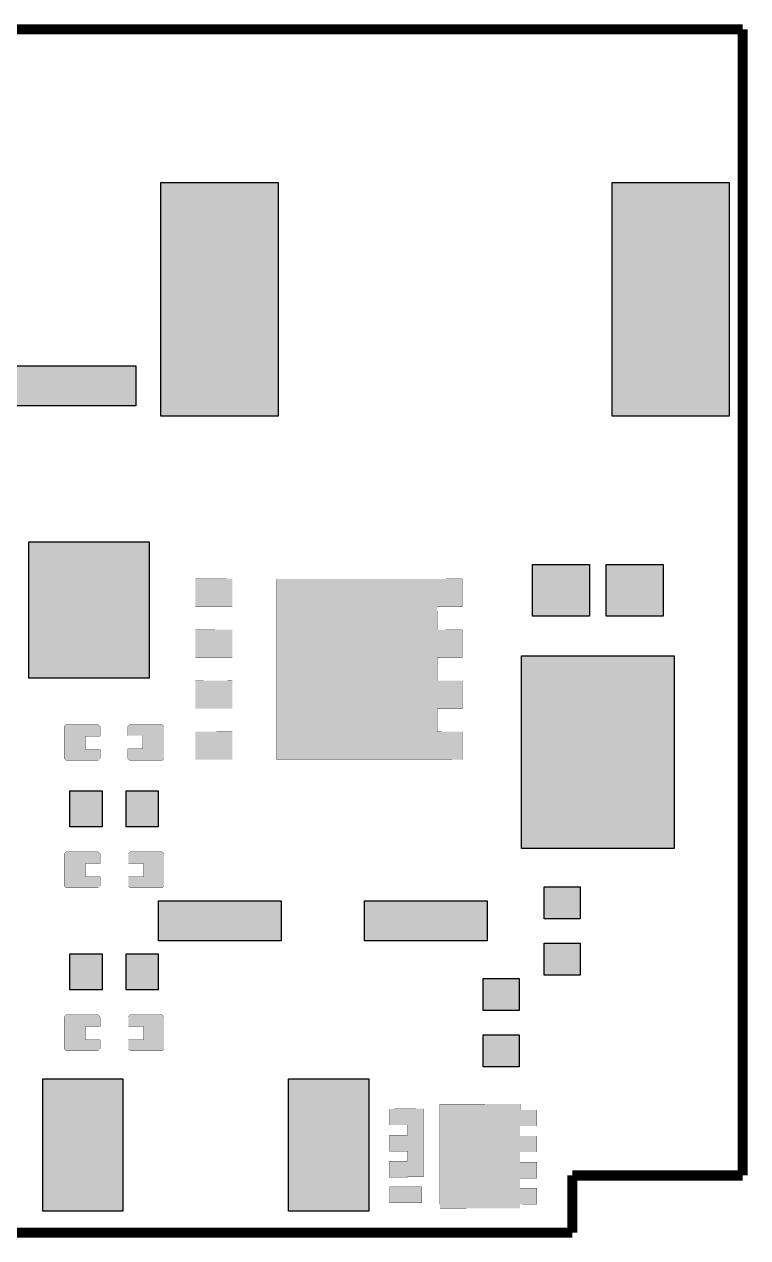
# Model space of a CAD drawing. Header units: millimetres. Extents: x -0.1 to 60.1, y -0.1 to 30.1.
# Drawn here: x 42.08 to 60.13, y -0.13 to 30.13 of the extents above; entities that cross this region are included whole.
import ezdxf

# ---------------------------------------------------------------- set-up
doc = ezdxf.new("R2010")
doc.units = ezdxf.units.MM
doc.header["$MEASUREMENT"] = 0
doc.layers.add('Board-Outline-Layer', color=7, linetype='Continuous', true_color=0xff00ff)
doc.layers.add('Top-Paste-Mask-Layer', color=7, linetype='Continuous', true_color=0x808080)

msp = doc.modelspace()

# ---------------------------------------------------------------- hatches: boundary and pattern name
at = {"layer": 'Top-Paste-Mask-Layer'}
for points in [[(48.412, 26.179), (48.412, 20.359), (45.488, 20.359), (45.488, 26.179)], [(59.668, 26.179), (59.668, 20.359), (56.744, 20.359), (56.744, 26.179)], [(44.867, 21.61), (44.867, 20.61), (41.807, 20.61), (41.807, 21.61)], [(42.198, 13.822), (42.198, 17.222), (45.198, 17.222), (45.198, 13.822)], [(56.179, 15.369), (54.757, 15.369), (54.757, 16.66), (56.179, 16.66)], [(58.019, 15.369), (56.597, 15.369), (56.597, 16.66), (58.019, 16.66)], [(47.271, 16.304), (47.271, 15.603), (46.349, 15.603), (46.349, 16.299), (46.351, 16.299)], [(47.271, 16.304), (47.271, 15.603), (46.349, 15.603), (46.349, 16.299), (46.351, 16.299)], [(52.274, 16.295), (53.002, 16.302), (53.002, 15.603), (52.378, 15.602), (52.38, 15.032), (53.002, 15.031), (53.002, 14.332), (52.379, 14.332), (52.379, 13.762), (53.002, 13.762), (53.002, 13.062), (52.379, 13.062), (52.38, 12.492), (53.002, 12.491), (53.002, 11.792), (52.274, 11.797), (48.374, 11.797), (48.374, 16.296)], [(52.274, 16.295), (53.002, 16.302), (53.002, 15.603), (52.378, 15.602), (52.38, 15.032), (53.002, 15.031), (53.002, 14.332), (52.379, 14.332), (52.379, 13.762), (53.002, 13.762), (53.002, 13.062), (52.379, 13.062), (52.38, 12.492), (53.002, 12.491), (53.002, 11.792), (52.274, 11.797), (48.374, 11.797), (48.374, 16.296)], [(47.271, 15.034), (47.271, 14.333), (46.349, 14.333), (46.349, 15.029), (46.351, 15.029)], [(47.271, 15.034), (47.271, 14.333), (46.349, 14.333), (46.349, 15.029), (46.351, 15.029)], [(58.288, 14.381), (58.288, 9.581), (54.488, 9.581), (54.488, 14.381)], [(47.271, 13.764), (47.271, 13.063), (46.349, 13.063), (46.349, 13.759), (46.351, 13.759)], [(47.271, 13.764), (47.271, 13.063), (46.349, 13.063), (46.349, 13.759), (46.351, 13.759)], [(43.128, 11.77), (43.928, 11.77), (43.978, 11.82), (43.978, 12.048), (43.608, 12.048), (43.608, 12.378), (43.978, 12.378), (43.978, 12.62), (43.928, 12.67), (43.128, 12.67), (43.078, 12.62), (43.078, 11.82)], [(43.128, 11.77), (43.928, 11.77), (43.978, 11.82), (43.978, 12.048), (43.608, 12.048), (43.608, 12.378), (43.978, 12.378), (43.978, 12.62), (43.928, 12.67), (43.128, 12.67), (43.078, 12.62), (43.078, 11.82)], [(45.518, 12.67), (44.718, 12.67), (44.668, 12.62), (44.668, 12.392), (45.038, 12.392), (45.038, 12.062), (44.668, 12.062), (44.668, 11.82), (44.718, 11.77), (45.518, 11.77), (45.568, 11.82), (45.568, 12.62)], [(45.518, 12.67), (44.718, 12.67), (44.668, 12.62), (44.668, 12.392), (45.038, 12.392), (45.038, 12.062), (44.668, 12.062), (44.668, 11.82), (44.718, 11.77), (45.518, 11.77), (45.568, 11.82), (45.568, 12.62)], [(47.271, 12.494), (47.271, 11.793), (46.349, 11.793), (46.349, 12.489), (46.351, 12.489)], [(47.271, 12.494), (47.271, 11.793), (46.349, 11.793), (46.349, 12.489), (46.351, 12.489)], [(43.223, 10.119), (43.223, 11.019), (44.023, 11.019), (44.023, 10.119)], [(44.623, 10.119), (44.623, 11.019), (45.423, 11.019), (45.423, 10.119)], [(43.128, 8.595), (43.928, 8.595), (43.978, 8.645), (43.978, 8.873), (43.608, 8.873), (43.608, 9.203), (43.978, 9.203), (43.978, 9.445), (43.928, 9.495), (43.128, 9.495), (43.078, 9.445), (43.078, 8.645)], [(43.128, 8.595), (43.928, 8.595), (43.978, 8.645), (43.978, 8.873), (43.608, 8.873), (43.608, 9.203), (43.978, 9.203), (43.978, 9.445), (43.928, 9.495), (43.128, 9.495), (43.078, 9.445), (43.078, 8.645)], [(44.678, 8.645), (44.678, 8.873), (45.058, 8.873), (45.058, 9.203), (44.678, 9.203), (44.678, 9.445), (44.728, 9.495), (45.518, 9.495), (45.568, 9.445), (45.568, 8.645), (45.518, 8.595), (44.728, 8.595)], [(44.678, 8.645), (44.678, 8.873), (45.058, 8.873), (45.058, 9.203), (44.678, 9.203), (44.678, 9.445), (44.728, 9.495), (45.518, 9.495), (45.568, 9.445), (45.568, 8.645), (45.518, 8.595), (44.728, 8.595)], [(55.949, 7.821), (55.049, 7.821), (55.049, 8.621), (55.949, 8.621)], [(48.49, 8.275), (48.49, 7.275), (45.43, 7.275), (45.43, 8.275)], [(53.63, 8.275), (53.63, 7.275), (50.57, 7.275), (50.57, 8.275)], [(55.949, 6.421), (55.049, 6.421), (55.049, 7.221), (55.949, 7.221)], [(44.023, 6.955), (44.023, 6.055), (43.223, 6.055), (43.223, 6.955)], [(45.423, 6.955), (45.423, 6.055), (44.623, 6.055), (44.623, 6.955)], [(53.525, 6.335), (54.425, 6.335), (54.425, 5.535), (53.525, 5.535)], [(43.128, 4.531), (43.928, 4.531), (43.978, 4.581), (43.978, 4.809), (43.608, 4.809), (43.608, 5.139), (43.978, 5.139), (43.978, 5.381), (43.928, 5.431), (43.128, 5.431), (43.078, 5.381), (43.078, 4.581)], [(43.128, 4.531), (43.928, 4.531), (43.978, 4.581), (43.978, 4.809), (43.608, 4.809), (43.608, 5.139), (43.978, 5.139), (43.978, 5.381), (43.928, 5.431), (43.128, 5.431), (43.078, 5.381), (43.078, 4.581)], [(44.678, 4.581), (44.678, 4.809), (45.058, 4.809), (45.058, 5.139), (44.678, 5.139), (44.678, 5.381), (44.728, 5.431), (45.518, 5.431), (45.568, 5.381), (45.568, 4.581), (45.518, 4.531), (44.728, 4.531)], [(44.678, 4.581), (44.678, 4.809), (45.058, 4.809), (45.058, 5.139), (44.678, 5.139), (44.678, 5.381), (44.728, 5.431), (45.518, 5.431), (45.568, 5.381), (45.568, 4.581), (45.518, 4.531), (44.728, 4.531)], [(53.525, 4.935), (54.425, 4.935), (54.425, 4.135), (53.525, 4.135)], [(42.543, 0.537), (42.543, 3.837), (44.543, 3.837), (44.543, 0.537)], [(48.675, 0.537), (48.675, 3.837), (50.675, 3.837), (50.675, 0.537)], [(51.191, 3.083), (51.191, 2.683), (51.192, 2.682), (51.641, 2.682), (51.641, 2.682), (51.641, 2.432), (51.642, 2.432), (51.192, 2.432), (51.192, 2.433), (51.192, 2.033), (51.192, 2.033), (51.641, 2.033), (51.641, 2.033), (51.641, 1.783), (51.642, 1.782), (51.192, 1.782), (51.192, 1.782), (51.192, 1.384), (51.192, 1.383), (51.641, 1.383), (51.641, 1.392), (52.041, 1.392), (52.042, 1.392), (52.042, 3.091), (52.042, 3.091)], [(51.191, 3.083), (51.191, 2.683), (51.192, 2.682), (51.641, 2.682), (51.641, 2.682), (51.641, 2.432), (51.642, 2.432), (51.192, 2.432), (51.192, 2.433), (51.192, 2.033), (51.192, 2.033), (51.641, 2.033), (51.641, 2.033), (51.641, 1.783), (51.642, 1.782), (51.192, 1.782), (51.192, 1.782), (51.192, 1.384), (51.192, 1.383), (51.641, 1.383), (51.641, 1.392), (52.041, 1.392), (52.042, 1.392), (52.042, 3.091), (52.042, 3.091)], [(52.448, 3.205), (54.449, 3.206), (54.449, 3.059), (54.865, 3.059), (54.866, 2.659), (54.448, 2.66), (54.448, 2.41), (54.867, 2.409), (54.866, 2.01), (54.448, 2.009), (54.448, 1.758), (54.866, 1.758), (54.865, 1.36), (54.448, 1.36), (54.448, 1.27), (54.447, 1.109), (54.867, 1.108), (54.865, 0.709), (54.447, 0.707), (54.448, 0.607), (52.45, 0.603), (52.449, 3.037)], [(52.448, 3.205), (54.449, 3.206), (54.449, 3.059), (54.865, 3.059), (54.866, 2.659), (54.448, 2.66), (54.448, 2.41), (54.867, 2.409), (54.866, 2.01), (54.448, 2.009), (54.448, 1.758), (54.866, 1.758), (54.865, 1.36), (54.448, 1.36), (54.448, 1.27), (54.447, 1.109), (54.867, 1.108), (54.865, 0.709), (54.447, 0.707), (54.448, 0.607), (52.45, 0.603), (52.449, 3.037)], [(51.999, 1.142), (51.199, 1.142), (51.198, 1.142), (51.198, 0.742), (51.198, 0.742), (51.999, 0.742), (51.999, 0.742)], [(51.999, 1.142), (51.199, 1.142), (51.198, 1.142), (51.198, 0.742), (51.198, 0.742), (51.999, 0.742), (51.999, 0.742)]]:
    msp.add_hatch(color=256, dxfattribs=at).paths.add_polyline_path(points)

# ---------------------------------------------------------------- linework, layer by layer
at = {"layer": 'Board-Outline-Layer', "const_width": 0.254}
for points in [[(0, 30), (60, 30)], [(60, 30), (60, 1.425)], [(55.753, 0), (55.753, 1.425)], [(55.753, 1.425), (60, 1.425)], [(55.753, 0), (0, 0)]]:
    msp.add_lwpolyline(points, dxfattribs=at)
at = {"layer": 'Top-Paste-Mask-Layer'}
for points in [[(48.412, 26.179), (48.412, 20.359), (45.488, 20.359), (45.488, 26.179)], [(59.668, 26.179), (59.668, 20.359), (56.744, 20.359), (56.744, 26.179)], [(44.867, 21.61), (44.867, 20.61), (41.807, 20.61), (41.807, 21.61)], [(42.198, 13.822), (42.198, 17.222), (45.198, 17.222), (45.198, 13.822)], [(56.179, 15.369), (54.757, 15.369), (54.757, 16.66), (56.179, 16.66)], [(58.019, 15.369), (56.597, 15.369), (56.597, 16.66), (58.019, 16.66)], [(58.288, 14.381), (58.288, 9.581), (54.488, 9.581), (54.488, 14.381)], [(43.223, 10.119), (43.223, 11.019), (44.023, 11.019), (44.023, 10.119)], [(44.623, 10.119), (44.623, 11.019), (45.423, 11.019), (45.423, 10.119)], [(55.949, 7.821), (55.049, 7.821), (55.049, 8.621), (55.949, 8.621)], [(48.49, 8.275), (48.49, 7.275), (45.43, 7.275), (45.43, 8.275)], [(53.63, 8.275), (53.63, 7.275), (50.57, 7.275), (50.57, 8.275)], [(55.949, 6.421), (55.049, 6.421), (55.049, 7.221), (55.949, 7.221)], [(44.023, 6.955), (44.023, 6.055), (43.223, 6.055), (43.223, 6.955)], [(45.423, 6.955), (45.423, 6.055), (44.623, 6.055), (44.623, 6.955)], [(53.525, 6.335), (54.425, 6.335), (54.425, 5.535), (53.525, 5.535)], [(53.525, 4.935), (54.425, 4.935), (54.425, 4.135), (53.525, 4.135)], [(42.543, 0.537), (42.543, 3.837), (44.543, 3.837), (44.543, 0.537)], [(48.675, 0.537), (48.675, 3.837), (50.675, 3.837), (50.675, 0.537)]]:
    msp.add_lwpolyline(points, close=True, dxfattribs=at)
at = {"layer": 'Top-Paste-Mask-Layer', "const_width": 0.00508}
for points in [[(47.271, 16.304), (47.271, 15.603), (46.349, 15.603), (46.349, 16.299), (46.351, 16.299)], [(47.271, 16.304), (47.271, 15.603), (46.349, 15.603), (46.349, 16.299), (46.351, 16.299)], [(52.274, 16.295), (53.002, 16.302), (53.002, 15.603), (52.378, 15.602), (52.38, 15.032), (53.002, 15.031), (53.002, 14.332), (52.379, 14.332), (52.379, 13.762), (53.002, 13.762), (53.002, 13.062), (52.379, 13.062), (52.38, 12.492), (53.002, 12.491), (53.002, 11.792), (52.274, 11.797), (48.374, 11.797), (48.374, 16.296)], [(52.274, 16.295), (53.002, 16.302), (53.002, 15.603), (52.378, 15.602), (52.38, 15.032), (53.002, 15.031), (53.002, 14.332), (52.379, 14.332), (52.379, 13.762), (53.002, 13.762), (53.002, 13.062), (52.379, 13.062), (52.38, 12.492), (53.002, 12.491), (53.002, 11.792), (52.274, 11.797), (48.374, 11.797), (48.374, 16.296)], [(47.271, 15.034), (47.271, 14.333), (46.349, 14.333), (46.349, 15.029), (46.351, 15.029)], [(47.271, 15.034), (47.271, 14.333), (46.349, 14.333), (46.349, 15.029), (46.351, 15.029)], [(47.271, 13.764), (47.271, 13.063), (46.349, 13.063), (46.349, 13.759), (46.351, 13.759)], [(47.271, 13.764), (47.271, 13.063), (46.349, 13.063), (46.349, 13.759), (46.351, 13.759)], [(43.128, 11.77), (43.928, 11.77), (43.978, 11.82), (43.978, 12.048), (43.608, 12.048), (43.608, 12.378), (43.978, 12.378), (43.978, 12.62), (43.928, 12.67), (43.128, 12.67), (43.078, 12.62), (43.078, 11.82)], [(43.128, 11.77), (43.928, 11.77), (43.978, 11.82), (43.978, 12.048), (43.608, 12.048), (43.608, 12.378), (43.978, 12.378), (43.978, 12.62), (43.928, 12.67), (43.128, 12.67), (43.078, 12.62), (43.078, 11.82)], [(45.518, 12.67), (44.718, 12.67), (44.668, 12.62), (44.668, 12.392), (45.038, 12.392), (45.038, 12.062), (44.668, 12.062), (44.668, 11.82), (44.718, 11.77), (45.518, 11.77), (45.568, 11.82), (45.568, 12.62)], [(45.518, 12.67), (44.718, 12.67), (44.668, 12.62), (44.668, 12.392), (45.038, 12.392), (45.038, 12.062), (44.668, 12.062), (44.668, 11.82), (44.718, 11.77), (45.518, 11.77), (45.568, 11.82), (45.568, 12.62)], [(47.271, 12.494), (47.271, 11.793), (46.349, 11.793), (46.349, 12.489), (46.351, 12.489)], [(47.271, 12.494), (47.271, 11.793), (46.349, 11.793), (46.349, 12.489), (46.351, 12.489)], [(43.128, 8.595), (43.928, 8.595), (43.978, 8.645), (43.978, 8.873), (43.608, 8.873), (43.608, 9.203), (43.978, 9.203), (43.978, 9.445), (43.928, 9.495), (43.128, 9.495), (43.078, 9.445), (43.078, 8.645)], [(43.128, 8.595), (43.928, 8.595), (43.978, 8.645), (43.978, 8.873), (43.608, 8.873), (43.608, 9.203), (43.978, 9.203), (43.978, 9.445), (43.928, 9.495), (43.128, 9.495), (43.078, 9.445), (43.078, 8.645)], [(44.678, 8.645), (44.678, 8.873), (45.058, 8.873), (45.058, 9.203), (44.678, 9.203), (44.678, 9.445), (44.728, 9.495), (45.518, 9.495), (45.568, 9.445), (45.568, 8.645), (45.518, 8.595), (44.728, 8.595)], [(44.678, 8.645), (44.678, 8.873), (45.058, 8.873), (45.058, 9.203), (44.678, 9.203), (44.678, 9.445), (44.728, 9.495), (45.518, 9.495), (45.568, 9.445), (45.568, 8.645), (45.518, 8.595), (44.728, 8.595)], [(43.128, 4.531), (43.928, 4.531), (43.978, 4.581), (43.978, 4.809), (43.608, 4.809), (43.608, 5.139), (43.978, 5.139), (43.978, 5.381), (43.928, 5.431), (43.128, 5.431), (43.078, 5.381), (43.078, 4.581)], [(43.128, 4.531), (43.928, 4.531), (43.978, 4.581), (43.978, 4.809), (43.608, 4.809), (43.608, 5.139), (43.978, 5.139), (43.978, 5.381), (43.928, 5.431), (43.128, 5.431), (43.078, 5.381), (43.078, 4.581)], [(44.678, 4.581), (44.678, 4.809), (45.058, 4.809), (45.058, 5.139), (44.678, 5.139), (44.678, 5.381), (44.728, 5.431), (45.518, 5.431), (45.568, 5.381), (45.568, 4.581), (45.518, 4.531), (44.728, 4.531)], [(44.678, 4.581), (44.678, 4.809), (45.058, 4.809), (45.058, 5.139), (44.678, 5.139), (44.678, 5.381), (44.728, 5.431), (45.518, 5.431), (45.568, 5.381), (45.568, 4.581), (45.518, 4.531), (44.728, 4.531)], [(51.191, 3.083), (51.191, 2.683), (51.192, 2.682), (51.641, 2.682), (51.641, 2.682), (51.641, 2.432), (51.642, 2.432), (51.192, 2.432), (51.192, 2.433), (51.192, 2.033), (51.192, 2.033), (51.641, 2.033), (51.641, 2.033), (51.641, 1.783), (51.642, 1.782), (51.192, 1.782), (51.192, 1.782), (51.192, 1.384), (51.192, 1.383), (51.641, 1.383), (51.641, 1.392), (52.041, 1.392), (52.042, 1.392), (52.042, 3.091), (52.042, 3.091)], [(51.191, 3.083), (51.191, 2.683), (51.192, 2.682), (51.641, 2.682), (51.641, 2.682), (51.641, 2.432), (51.642, 2.432), (51.192, 2.432), (51.192, 2.433), (51.192, 2.033), (51.192, 2.033), (51.641, 2.033), (51.641, 2.033), (51.641, 1.783), (51.642, 1.782), (51.192, 1.782), (51.192, 1.782), (51.192, 1.384), (51.192, 1.383), (51.641, 1.383), (51.641, 1.392), (52.041, 1.392), (52.042, 1.392), (52.042, 3.091), (52.042, 3.091)], [(52.448, 3.205), (54.449, 3.206), (54.449, 3.059), (54.865, 3.059), (54.866, 2.659), (54.448, 2.66), (54.448, 2.41), (54.867, 2.409), (54.866, 2.01), (54.448, 2.009), (54.448, 1.758), (54.866, 1.758), (54.865, 1.36), (54.448, 1.36), (54.448, 1.27), (54.447, 1.109), (54.867, 1.108), (54.865, 0.709), (54.447, 0.707), (54.448, 0.607), (52.45, 0.603), (52.449, 3.037)], [(52.448, 3.205), (54.449, 3.206), (54.449, 3.059), (54.865, 3.059), (54.866, 2.659), (54.448, 2.66), (54.448, 2.41), (54.867, 2.409), (54.866, 2.01), (54.448, 2.009), (54.448, 1.758), (54.866, 1.758), (54.865, 1.36), (54.448, 1.36), (54.448, 1.27), (54.447, 1.109), (54.867, 1.108), (54.865, 0.709), (54.447, 0.707), (54.448, 0.607), (52.45, 0.603), (52.449, 3.037)], [(51.999, 1.142), (51.199, 1.142), (51.198, 1.142), (51.198, 0.742), (51.198, 0.742), (51.999, 0.742), (51.999, 0.742)], [(51.999, 1.142), (51.199, 1.142), (51.198, 1.142), (51.198, 0.742), (51.198, 0.742), (51.999, 0.742), (51.999, 0.742)]]:
    msp.add_lwpolyline(points, close=True, dxfattribs=at)

doc.saveas('drawing.dxf')
